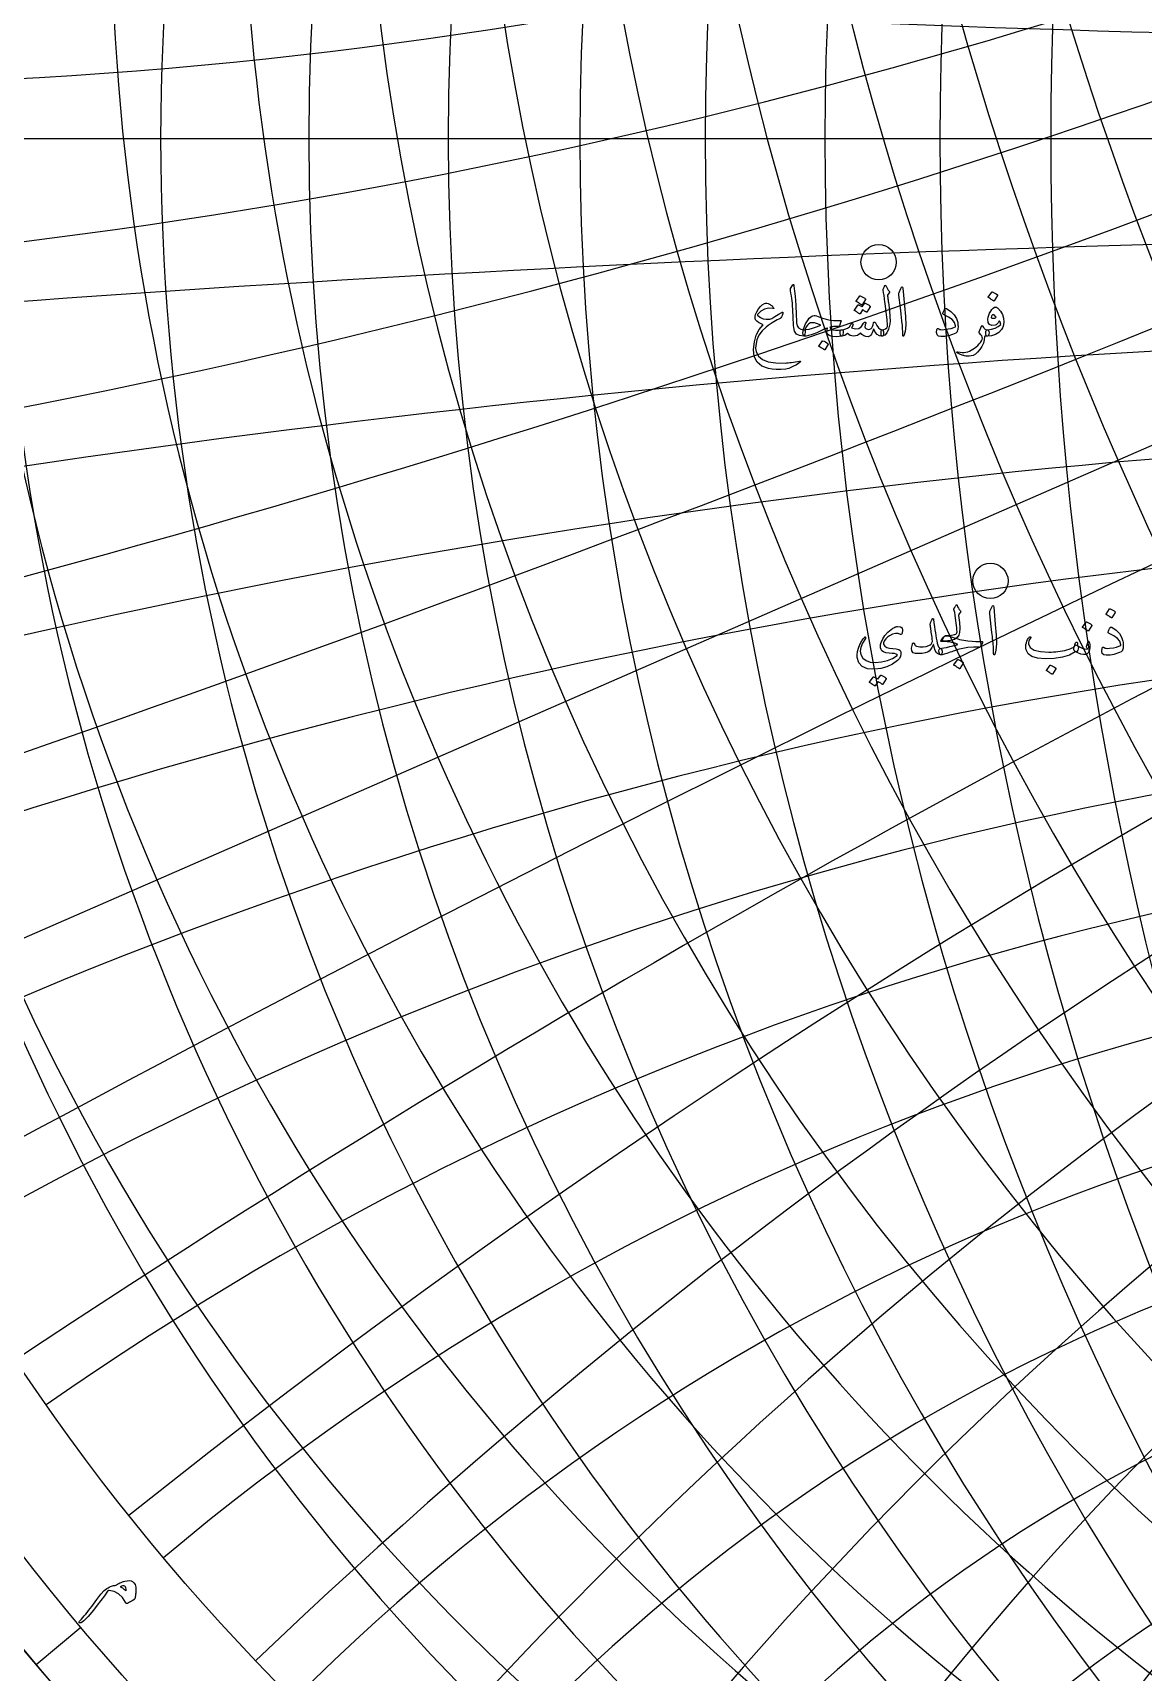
# Model space of a CAD drawing. Header units: millimetres. Extents: x -93 to 93, y -93 to 102.
# Drawn here: x -71 to -27.7, y -59.8 to 4.1 of the extents above; entities that cross this region are included whole.
import ezdxf

# ---------------------------------------------------------------- set-up
doc = ezdxf.new("R2010")
doc.units = ezdxf.units.MM
for name, color, linetype in [('CUT_OUTER', 1, 'Continuous'), ('ENGRAVE', 7, 'Continuous'), ('ENGRAVE_FINE', 8, 'Continuous'), ('TEXT', 5, 'Continuous')]:
    doc.layers.add(name, color=color, linetype=linetype)

msp = doc.modelspace()

# ---------------------------------------------------------------- linework, layer by layer
at = {"layer": 'CUT_OUTER'}
msp.add_arc((0.0002, -0.0002), 92.4998, 179.916824, 0.000097, dxfattribs=at)
at = {"layer": 'ENGRAVE'}
for points in [[(-78.8401, -34.4171), (78.8401, 34.4171)], [(-86.025, 0), (86.025, 0)], [(-86.025, 0), (86.025, 0)], [(-70.8591, -59.4579), (-69.1231, -58.0011)]]:
    msp.add_lwpolyline(points, dxfattribs=at)
for centre, radius in [((0, 0), 92.5), ((0, 0), 90.2338), ((0, 0), 86.025), ((0, 0), 86.025), ((-38.0188, -4.8214), 0.6882), ((-33.663, -17.2371), 0.6882)]:
    msp.add_circle(centre, radius, dxfattribs=at)
for centre, radius, start, end in [((15.1685, 0), 87.3521, 100, 260), ((31.3105, 0), 91.5459, 110, 250), ((49.6666, 0), 99.3331, 120, 240), ((72.1835, 0), 112.2977, 130, 230), ((102.5206, 0), 133.8311, 140, 220), ((0, -495.3982), 487.872, 80, 100), ((0, -251.5203), 236.3517, 70, 110), ((0, -172.05), 148.9997, 60, 120), ((0, -133.8311), 102.5206, 50, 130), ((0, -112.2977), 72.1835, 40, 140), ((0, -99.3331), 49.6666, 30, 150)]:
    msp.add_arc(centre, radius, start, end, dxfattribs=at)
at = {"layer": 'ENGRAVE_FINE'}
msp.add_lwpolyline([(-78.8401, -34.4171), (78.8401, 34.4171)], dxfattribs=at)
for centre, radius, start, end in [((7.5262, 0), 86.3536, 95, 265), ((23.0503, 0), 89.0596, 105, 255), ((40.1141, 0), 94.9181, 115, 245), ((60.2354, 0), 105.0171, 125, 235), ((86.025, 0), 121.6577, 135, 225), ((-6.8976, -3.0111), 86.3536, 298.583333, 108.583334), ((-13.9016, -6.0687), 87.3521, 303.583333, 103.583333), ((-21.1251, -9.222), 89.0596, 308.583333, 98.583333), ((6.8976, 3.0111), 86.3536, 118.583333, 288.583334), ((13.9016, 6.0687), 87.3521, 123.583333, 283.583333), ((21.1251, 9.222), 89.0596, 128.583333, 278.583333), ((28.6955, 12.5268), 91.5459, 133.583333, 273.583333), ((36.7638, 16.049), 94.9181, 138.583333, 268.583333), ((45.5184, 19.8707), 99.3331, 143.583333, 263.583333), ((55.2044, 24.0991), 105.0171, 148.583333, 258.583333), ((66.1547, 28.8794), 112.2977, 153.583333, 253.583333), ((78.8401, 34.4171), 121.6577, 158.583333, 248.583333), ((93.958, 41.0167), 133.8311, 163.583333, 243.583333), ((112.5954, 49.1527), 149.98, 168.583333, 238.583333), ((136.5551, 59.6122), 172.05, 173.583333, 233.583333), ((169.0732, 73.8077), 203.5525, 178.583333, 228.583333), ((-28.6955, -12.5268), 91.5459, 313.583333, 93.583333), ((216.6114, 94.5602), 251.5203, 183.583333, 223.583333), ((294.2353, 128.4463), 332.3751, 188.583333, 218.583333), ((447.1245, 195.189), 495.3982, 193.583333, 213.583333), ((901.1467, 393.3892), 987.0262, 198.5833333, 208.5833333), ((-901.1467, -393.3892), 987.0262, 18.5833333, 28.5833333), ((-447.1245, -195.189), 495.3982, 13.583333, 33.583333), ((-294.2353, -128.4463), 332.3751, 8.583333, 38.583333), ((-216.6114, -94.5602), 251.5203, 3.583333, 43.583333), ((-169.0732, -73.8077), 203.5525, 358.583333, 48.583333), ((-136.5551, -59.6122), 172.05, 353.583333, 53.583333), ((-112.5954, -49.1527), 149.98, 348.583333, 58.583333), ((-93.958, -41.0167), 133.8311, 343.583333, 63.583333), ((-78.8401, -34.4171), 121.6577, 338.583333, 68.583333), ((-66.1547, -28.8794), 112.2977, 333.583333, 73.583333), ((-55.2044, -24.0991), 105.0171, 328.583333, 78.583333), ((-45.5184, -19.8707), 99.3331, 323.583333, 83.583333), ((-36.7638, -16.049), 94.9181, 318.583333, 88.583333), ((-81.4378, 186.5516), 184.4812, 268.583333, 318.583333), ((-100.6288, 230.5131), 236.3517, 273.583333, 313.583333), ((-132.9774, 304.6148), 321.0497, 278.583333, 308.583333), ((-198.2001, 454.0221), 487.872, 283.583333, 303.583333), ((-394.8919, 904.5889), 983.2702, 288.5833333, 298.5833333), ((394.8919, -904.5889), 983.2702, 108.5833333, 118.5833333), ((198.2001, -454.0221), 487.872, 103.583333, 123.583333), ((132.9774, -304.6148), 321.0497, 98.583333, 128.583333), ((0, 987.0262), 983.2702, 265, 275), ((100.6288, -230.5131), 236.3517, 93.583333, 133.583333), ((81.4378, -186.5516), 184.4812, 88.583333, 138.583333), ((0, -987.0262), 983.2702, 85, 95), ((68.8342, -157.6802), 148.9997, 83.583333, 143.583333), ((0, -332.3751), 321.0497, 75, 105), ((60.0044, -137.4536), 122.8564, 78.583333, 148.583333), ((0, -203.5525), 184.4812, 65, 115), ((53.5435, -122.6535), 102.5206, 73.583333, 153.583333), ((48.6731, -111.4968), 86.025, 68.583333, 158.583333), ((0, -149.98), 122.8564, 55, 125), ((0, -121.6577), 86.025, 45, 135), ((0, -105.0171), 60.2354, 35, 145), ((0, -94.9181), 40.1141, 25, 155)]:
    msp.add_arc(centre, radius, start, end, dxfattribs=at)
at = {"layer": 'TEXT'}
for points in [[(-41.3613, -5.7052), (-41.3559, -5.6969), (-41.3509, -5.6913), (-41.3462, -5.6886), (-41.3419, -5.6886), (-41.3353, -5.6922), (-41.3294, -5.7031), (-41.3242, -5.7213), (-41.3197, -5.7468), (-41.2968, -5.9541), (-41.2781, -6.1457), (-41.2635, -6.3218), (-41.2531, -6.4822), (-41.2464, -6.6194), (-41.2403, -6.7424), (-41.2346, -6.8511), (-41.2295, -6.9456), (-41.2251, -7.0259), (-41.2215, -7.092), (-41.2188, -7.1439), (-41.217, -7.1815), (-41.1924, -7.2942), (-41.1379, -7.3771), (-41.0536, -7.4302), (-40.9395, -7.4535), (-40.9078, -7.4618), (-40.8875, -7.4812), (-40.8786, -7.5117), (-40.8812, -7.5534), (-40.8943, -7.6189), (-40.9083, -7.6657), (-40.9234, -7.6938), (-40.9395, -7.7032), (-41.1001, -7.6821), (-41.2184, -7.6186), (-41.2944, -7.5128), (-41.328, -7.3647), (-41.3333, -7.2938), (-41.3381, -7.2228), (-41.3423, -7.1516), (-41.3461, -7.0802), (-41.3494, -7.0087), (-41.3527, -6.937), (-41.3557, -6.8651), (-41.3585, -6.793), (-41.3638, -6.6556), (-41.371, -6.5318), (-41.3804, -6.4218), (-41.3918, -6.3254), (-41.4054, -6.2329), (-41.421, -6.1343), (-41.4387, -6.0296), (-41.4584, -5.9189), (-41.4611, -5.8989), (-41.4605, -5.8807), (-41.4569, -5.8643), (-41.4501, -5.8495)], [(-37.8371, -5.8717), (-37.8183, -5.8264), (-37.8038, -5.7905), (-37.7934, -5.764), (-37.7871, -5.7468), (-37.7823, -5.7359), (-37.776, -5.7281), (-37.7684, -5.7234), (-37.7594, -5.7219), (-37.7491, -5.7236), (-37.7406, -5.7288), (-37.7339, -5.7375), (-37.7288, -5.7496), (-37.7058, -5.8091), (-37.6782, -5.8627), (-37.6461, -5.9104), (-37.6095, -5.9522), (-37.5993, -5.9655), (-37.5963, -5.9806), (-37.6007, -5.9975), (-37.6123, -6.016), (-37.6733, -6.102), (-37.6692, -6.1405), (-37.665, -6.1783), (-37.6609, -6.2155), (-37.6567, -6.2519), (-37.6525, -6.2876), (-37.6484, -6.3226), (-37.6442, -6.357), (-37.64, -6.3906), (-37.6017, -6.7021), (-37.5783, -6.9456), (-37.5698, -7.1212), (-37.5762, -7.2287), (-37.6286, -7.4238), (-37.6969, -7.5679), (-37.7812, -7.6611), (-37.8815, -7.7032), (-37.8842, -7.7032), (-37.887, -7.7032), (-37.8898, -7.7032), (-37.8926, -7.7032), (-37.9091, -7.6876), (-37.9196, -7.6519), (-37.9243, -7.596), (-37.9231, -7.5201), (-37.9205, -7.492), (-37.9127, -7.4715), (-37.8997, -7.4587), (-37.8815, -7.4535), (-37.8111, -7.4394), (-37.7524, -7.4139), (-37.7056, -7.377), (-37.6706, -7.3286), (-37.6729, -7.2705), (-37.6772, -7.2044), (-37.6833, -7.1303), (-37.6914, -7.0483), (-37.7012, -6.9586), (-37.7125, -6.8617), (-37.7255, -6.7575), (-37.7399, -6.6459), (-37.7533, -6.5363), (-37.7656, -6.4378), (-37.7769, -6.3504), (-37.7871, -6.2741), (-37.796, -6.2089), (-37.8031, -6.1548), (-37.8085, -6.1117), (-37.8121, -6.0798), (-37.8398, -5.9217), (-37.8407, -5.9061), (-37.8405, -5.8925), (-37.8393, -5.8811), (-37.8371, -5.8717)], [(-38.7584, -6.1381), (-38.7549, -6.1346), (-38.75, -6.1326), (-38.7438, -6.1319), (-38.7362, -6.1326), (-38.7089, -6.1428), (-38.6824, -6.1541), (-38.6568, -6.1664), (-38.6321, -6.1797), (-38.6081, -6.1943), (-38.5846, -6.2103), (-38.5616, -6.2276), (-38.5391, -6.2463), (-38.5336, -6.2531), (-38.5308, -6.2595), (-38.5308, -6.2656), (-38.5336, -6.2713), (-38.6668, -6.4822), (-38.6717, -6.486), (-38.6779, -6.4864), (-38.6855, -6.4833), (-38.6945, -6.4767), (-38.7024, -6.4711), (-38.7147, -6.4628), (-38.7315, -6.4517), (-38.7528, -6.4378), (-38.779, -6.4212), (-38.8104, -6.4017), (-38.847, -6.3795), (-38.8888, -6.3546), (-38.8943, -6.3504), (-38.8971, -6.3462), (-38.8971, -6.3421), (-38.8943, -6.3379)], [(-37.1489, -5.844), (-37.1223, -5.7926), (-37.101, -5.7746), (-37.0849, -5.7898), (-37.0739, -5.8384), (-37.0101, -6.5183), (-36.9721, -6.9356), (-36.9636, -7.2689), (-36.9846, -7.5183), (-37.0351, -7.6838), (-37.0443, -7.6973), (-37.0524, -7.7046), (-37.0596, -7.7056), (-37.0656, -7.7004), (-37.0705, -7.6923), (-37.0739, -7.6817), (-37.076, -7.6687), (-37.0767, -7.6533), (-37.0767, -7.5331), (-37.0823, -7.4056), (-37.0934, -7.2708), (-37.11, -7.1288), (-37.1137, -7.0917), (-37.1246, -6.9914), (-37.1428, -6.828), (-37.1683, -6.6015), (-37.2293, -6.0993), (-37.2307, -6.0726), (-37.2293, -6.0479), (-37.2252, -6.0254), (-37.2182, -6.0049)], [(-33.6107, -5.9827), (-33.6073, -5.9792), (-33.6024, -5.9772), (-33.5962, -5.9765), (-33.5885, -5.9772), (-33.5346, -5.999), (-33.4838, -6.0257), (-33.4361, -6.0573), (-33.3915, -6.0937), (-33.3872, -6.0993), (-33.3853, -6.1048), (-33.3858, -6.1104), (-33.3887, -6.1159), (-33.5192, -6.3268), (-33.524, -6.3318), (-33.5303, -6.3331), (-33.5379, -6.3305), (-33.5469, -6.324), (-33.5547, -6.3185), (-33.567, -6.3102), (-33.5839, -6.2991), (-33.6052, -6.2852), (-33.6314, -6.2685), (-33.6628, -6.2491), (-33.6994, -6.2269), (-33.7412, -6.2019), (-33.7467, -6.1978), (-33.7495, -6.1936), (-33.7495, -6.1894), (-33.7467, -6.1853)], [(-42.4713, -6.4295), (-42.4278, -6.4177), (-42.3804, -6.4184), (-42.3293, -6.4316), (-42.2743, -6.4572), (-42.2463, -6.474), (-42.2205, -6.4909), (-42.197, -6.508), (-42.1758, -6.5252), (-42.1568, -6.5425), (-42.1401, -6.5596), (-42.1256, -6.5765), (-42.1133, -6.5932), (-42.1052, -6.6095), (-42.1085, -6.6196), (-42.1232, -6.6234), (-42.1494, -6.621), (-42.3154, -6.6099), (-42.4692, -6.6459), (-42.6109, -6.7292), (-42.7405, -6.8596), (-42.7441, -6.8681), (-42.744, -6.877), (-42.74, -6.8861), (-42.7322, -6.8957), (-42.6309, -6.9717), (-42.5213, -7.0219), (-42.4033, -7.0466), (-42.2771, -7.0455), (-42.2544, -7.041), (-42.225, -7.0303), (-42.1891, -7.0133), (-42.1466, -6.99), (-42.0693, -6.9429), (-42.001, -6.9012), (-41.9416, -6.8652), (-41.8913, -6.8346), (-41.8501, -6.8097), (-41.8178, -6.7902), (-41.7946, -6.7764), (-41.7803, -6.768), (-41.7601, -6.7616), (-41.7491, -6.7673), (-41.7476, -6.7852), (-41.7554, -6.8152), (-41.7854, -6.894), (-41.8116, -6.9526), (-41.8339, -6.9911), (-41.8525, -7.0095), (-41.9096, -7.0366), (-41.9701, -7.0681), (-42.0338, -7.1039), (-42.1009, -7.144), (-42.1712, -7.1885), (-42.2448, -7.2374), (-42.3217, -7.2905), (-42.4019, -7.348), (-42.5629, -7.4908), (-42.685, -7.6581), (-42.7682, -7.8501), (-42.8126, -8.0667), (-42.8147, -8.1847), (-42.796, -8.2943), (-42.7565, -8.3956), (-42.6961, -8.4885), (-42.5454, -8.6131), (-42.3236, -8.698), (-42.0306, -8.7435), (-41.6666, -8.7494), (-41.6103, -8.7459), (-41.5497, -8.7411), (-41.4847, -8.7348), (-41.4154, -8.7272), (-41.342, -8.718), (-41.2645, -8.7071), (-41.1831, -8.6944), (-41.0977, -8.68), (-41.083, -8.6785), (-41.072, -8.6793), (-41.0649, -8.6826), (-41.0616, -8.6883), (-41.0753, -8.7164), (-41.1303, -8.7591), (-41.2266, -8.8163), (-41.3641, -8.8881), (-41.4477, -8.9275), (-41.5209, -8.9568), (-41.5837, -8.9761), (-41.636, -8.9853), (-41.831, -8.9998), (-42.0079, -9.0019), (-42.1668, -8.9915), (-42.3076, -8.9686), (-42.5733, -8.8696), (-42.7599, -8.7112), (-42.8675, -8.4936), (-42.8959, -8.2166), (-42.8643, -7.9257), (-42.7918, -7.6692), (-42.6784, -7.447), (-42.524, -7.2592), (-42.6243, -7.2145), (-42.7058, -7.169), (-42.7686, -7.1229), (-42.8126, -7.0761), (-42.8246, -7.0572), (-42.8328, -7.0365), (-42.8371, -7.0141), (-42.8376, -6.99), (-42.8281, -6.9252), (-42.8133, -6.8638), (-42.7934, -6.8058), (-42.7682, -6.7514), (-42.7018, -6.6418), (-42.6302, -6.5516), (-42.5534, -6.4808), (-42.4713, -6.4295)], [(-40.8202, -7.1399), (-40.7697, -7.0653), (-40.721, -7.0053), (-40.674, -6.9599), (-40.6287, -6.929), (-40.584, -6.9092), (-40.5385, -6.8998), (-40.4924, -6.9009), (-40.4456, -6.9123), (-40.2413, -6.9831), (-40.0612, -7.0372), (-39.9055, -7.0747), (-39.774, -7.0955), (-39.5076, -7.0955), (-39.4939, -7.0979), (-39.4861, -7.1052), (-39.4842, -7.1173), (-39.4882, -7.1343), (-39.5465, -7.3064), (-39.5527, -7.3161), (-39.5631, -7.323), (-39.5777, -7.3272), (-39.5964, -7.3286), (-39.6464, -7.3267), (-39.6935, -7.3265), (-39.7379, -7.3281), (-39.7796, -7.3314), (-39.8183, -7.336), (-39.8538, -7.3418), (-39.8862, -7.3485), (-39.9155, -7.3563), (-39.906, -7.3841), (-39.894, -7.4063), (-39.8796, -7.4229), (-39.8628, -7.434), (-39.7884, -7.4571), (-39.6956, -7.468), (-39.5845, -7.4668), (-39.4549, -7.4535), (-39.419, -7.4601), (-39.4001, -7.4937), (-39.3982, -7.5544), (-39.4133, -7.6422), (-39.42, -7.6668), (-39.4292, -7.6852), (-39.4409, -7.6973), (-39.4549, -7.7032), (-39.6661, -7.7256), (-39.8309, -7.7178), (-39.9492, -7.6798), (-40.021, -7.6116), (-40.0319, -7.5797), (-40.0342, -7.5312), (-40.0278, -7.4659), (-40.0127, -7.3841), (-40.0285, -7.3905), (-40.0481, -7.3987), (-40.0715, -7.4085), (-40.0987, -7.4202), (-40.1297, -7.4337), (-40.1646, -7.4493), (-40.2033, -7.467), (-40.2458, -7.4868), (-40.3294, -7.5249), (-40.4053, -7.5589), (-40.4737, -7.5887), (-40.5344, -7.6144), (-40.645, -7.6533), (-40.7494, -7.681), (-40.8476, -7.6977), (-40.9395, -7.7032), (-40.9629, -7.6416), (-40.9721, -7.5763), (-40.9671, -7.5071), (-40.9478, -7.434), (-40.9284, -7.3636), (-40.9007, -7.2911), (-40.8646, -7.2165), (-40.8202, -7.1399)], [(-38.5669, -6.4267), (-38.5634, -6.4232), (-38.5586, -6.4212), (-38.5523, -6.4205), (-38.5447, -6.4212), (-38.5174, -6.4314), (-38.4909, -6.4427), (-38.4654, -6.455), (-38.4406, -6.4683), (-38.4166, -6.4829), (-38.3931, -6.4989), (-38.3701, -6.5162), (-38.3477, -6.5349), (-38.3433, -6.5407), (-38.3414, -6.5467), (-38.342, -6.5531), (-38.3449, -6.5599), (-38.4781, -6.7708), (-38.4817, -6.7736), (-38.4871, -6.7736), (-38.4942, -6.7708), (-38.5031, -6.7653), (-38.5089, -6.7614), (-38.518, -6.7555), (-38.5304, -6.7476), (-38.5461, -6.7375), (-38.5651, -6.7255), (-38.5874, -6.7118), (-38.6129, -6.6964), (-38.6418, -6.6792), (-38.7389, -6.8346), (-38.7438, -6.8385), (-38.75, -6.8388), (-38.7577, -6.8357), (-38.7667, -6.8291), (-38.7745, -6.8235), (-38.7868, -6.8152), (-38.8036, -6.8041), (-38.825, -6.7902), (-38.8512, -6.7736), (-38.8826, -6.7542), (-38.9192, -6.732), (-38.9609, -6.707), (-38.9653, -6.7028), (-38.9672, -6.6987), (-38.9667, -6.6945), (-38.9637, -6.6903), (-38.8277, -6.4905), (-38.8243, -6.4871), (-38.8194, -6.485), (-38.8132, -6.4843), (-38.8055, -6.485), (-38.7862, -6.4922), (-38.767, -6.4999), (-38.7481, -6.5081), (-38.7292, -6.5169), (-38.7108, -6.5264), (-38.6928, -6.5367), (-38.6754, -6.5479), (-38.6585, -6.5599)], [(-35.5116, -6.8097), (-35.5006, -6.7766), (-35.4898, -6.7469), (-35.4791, -6.7204), (-35.4686, -6.6973), (-35.4585, -6.6772), (-35.4488, -6.6602), (-35.4397, -6.646), (-35.4311, -6.6348), (-35.4178, -6.6241), (-35.4027, -6.6196), (-35.3859, -6.6213), (-35.3673, -6.6293), (-35.2031, -6.7394), (-35.0766, -6.8672), (-34.988, -7.0128), (-34.9372, -7.176), (-34.9301, -7.2226), (-34.9254, -7.2682), (-34.9232, -7.3128), (-34.9233, -7.3563), (-34.9261, -7.3985), (-34.9316, -7.4389), (-34.94, -7.4776), (-34.9511, -7.5145), (-34.961, -7.5343), (-34.974, -7.552), (-34.9901, -7.5676), (-35.0093, -7.5811), (-35.0756, -7.6135), (-35.1439, -7.6415), (-35.2144, -7.6649), (-35.2868, -7.6838), (-35.3611, -7.6985), (-35.4367, -7.7095), (-35.5137, -7.7166), (-35.5921, -7.7199), (-35.6851, -7.7043), (-35.7419, -7.6519), (-35.7628, -7.5627), (-35.7475, -7.4368), (-35.7423, -7.4231), (-35.735, -7.4125), (-35.7256, -7.4051), (-35.7142, -7.4007), (-35.7043, -7.402), (-35.6941, -7.4056), (-35.6835, -7.4117), (-35.6726, -7.4202), (-35.6388, -7.4384), (-35.5928, -7.4486), (-35.5347, -7.4509), (-35.4644, -7.4451), (-35.312, -7.4229), (-35.1876, -7.398), (-35.0914, -7.3702), (-35.0232, -7.3397), (-35.0198, -7.3355), (-35.0177, -7.3286), (-35.017, -7.3189), (-35.0177, -7.3064), (-35.0647, -7.1753), (-35.1557, -7.0594), (-35.2908, -6.9588), (-35.47, -6.8735), (-35.4934, -6.8612), (-35.5082, -6.8464), (-35.5142, -6.8293), (-35.5116, -6.8097)], [(-33.4637, -6.5682), (-33.4446, -6.571), (-33.4234, -6.5793), (-33.4002, -6.5932), (-33.3749, -6.6126), (-33.2665, -6.7281), (-33.191, -6.8582), (-33.1485, -7.0029), (-33.139, -7.1621), (-33.1475, -7.245), (-33.1647, -7.3189), (-33.1905, -7.3837), (-33.225, -7.4396), (-33.3369, -7.5549), (-33.4671, -7.6373), (-33.6158, -7.6867), (-33.7828, -7.7032), (-33.7996, -7.6992), (-33.814, -7.6873), (-33.826, -7.6673), (-33.8355, -7.6394), (-33.8391, -7.624), (-33.8414, -7.6082), (-33.8425, -7.592), (-33.8425, -7.5756), (-33.8415, -7.5593), (-33.84, -7.5436), (-33.838, -7.5287), (-33.8355, -7.5145), (-33.8281, -7.4899), (-33.8168, -7.4715), (-33.8017, -7.4594), (-33.7828, -7.4535), (-33.6201, -7.4316), (-33.4789, -7.391), (-33.3593, -7.3317), (-33.2611, -7.2537), (-33.2658, -7.2146), (-33.2715, -7.1836), (-33.2783, -7.1605), (-33.2861, -7.1454), (-33.2954, -7.1324), (-33.3041, -7.1239), (-33.3121, -7.1199), (-33.3194, -7.1205), (-33.3244, -7.1222), (-33.3284, -7.1246), (-33.3313, -7.1277), (-33.3332, -7.1316), (-33.36, -7.1864), (-33.3929, -7.2287), (-33.4321, -7.2585), (-33.4775, -7.2759), (-33.6095, -7.2861), (-33.7002, -7.2502), (-33.7497, -7.1682), (-33.7578, -7.04), (-33.7467, -6.9664), (-33.7245, -6.8901), (-33.6912, -6.811), (-33.6468, -6.7292), (-33.6, -6.6588), (-33.5539, -6.6085), (-33.5084, -6.5783), (-33.4637, -6.5682)], [(-33.5552, -6.8679), (-33.5828, -6.8757), (-33.6045, -6.8964), (-33.6203, -6.9299), (-33.6302, -6.9762), (-33.63, -6.9834), (-33.6295, -6.9886), (-33.6286, -6.9918), (-33.6274, -6.9928), (-33.5995, -6.9996), (-33.5712, -7.0032), (-33.5426, -7.0037), (-33.5136, -7.0011), (-33.4881, -6.9958), (-33.4671, -6.988), (-33.4507, -6.9777), (-33.4387, -6.9651), (-33.4699, -6.9205), (-33.4997, -6.8894), (-33.5282, -6.8719), (-33.5552, -6.8679)], [(-40.268, -7.2703), (-40.402, -7.2185), (-40.5156, -7.1878), (-40.6088, -7.1782), (-40.6814, -7.1898), (-40.7392, -7.2205), (-40.7931, -7.271), (-40.8433, -7.3412), (-40.8896, -7.4313), (-40.8814, -7.4373), (-40.8708, -7.4417), (-40.8578, -7.4443), (-40.8424, -7.4451), (-40.7264, -7.429), (-40.592, -7.3945), (-40.4392, -7.3416), (-40.268, -7.2703)], [(-39.1025, -7.2537), (-39.0938, -7.2386), (-39.0844, -7.2266), (-39.0744, -7.2178), (-39.0636, -7.212), (-39.0529, -7.2098), (-39.0428, -7.2113), (-39.0334, -7.2167), (-39.0248, -7.2259), (-39.0187, -7.2382), (-39.0171, -7.253), (-39.0201, -7.2701), (-39.0275, -7.2897), (-39.033, -7.2996), (-39.0383, -7.3099), (-39.0434, -7.3204), (-39.0484, -7.3314), (-39.0535, -7.3425), (-39.0591, -7.3536), (-39.0653, -7.3647), (-39.0719, -7.3758), (-38.9167, -7.4155), (-38.7868, -7.3987), (-38.6822, -7.3253), (-38.603, -7.1954), (-38.5945, -7.1803), (-38.5856, -7.1683), (-38.5764, -7.1595), (-38.5669, -7.1538), (-38.5561, -7.1513), (-38.5461, -7.1524), (-38.5367, -7.1569), (-38.528, -7.1649), (-38.5216, -7.1756), (-38.519, -7.1884), (-38.5202, -7.2034), (-38.5253, -7.2204), (-38.5395, -7.2615), (-38.5489, -7.296), (-38.5534, -7.3239), (-38.553, -7.3452), (-38.5435, -7.3756), (-38.5232, -7.4), (-38.4921, -7.4186), (-38.4503, -7.4313), (-38.4049, -7.4368), (-38.3657, -7.434), (-38.3328, -7.4229), (-38.306, -7.4035), (-38.2828, -7.3718), (-38.2603, -7.3237), (-38.2384, -7.2594), (-38.2172, -7.1787), (-38.2141, -7.169), (-38.2075, -7.1621), (-38.1975, -7.1579), (-38.1839, -7.1565), (-38.1701, -7.1579), (-38.159, -7.1621), (-38.1506, -7.169), (-38.1451, -7.1787), (-38.091, -7.2927), (-38.0285, -7.3765), (-37.9578, -7.43), (-37.8787, -7.4535), (-37.8622, -7.4604), (-37.8489, -7.4757), (-37.8386, -7.4992), (-37.8315, -7.5312), (-37.8265, -7.5657), (-37.8253, -7.5971), (-37.8279, -7.6253), (-37.8343, -7.6505), (-37.8433, -7.6736), (-37.8537, -7.69), (-37.8655, -7.6999), (-37.8787, -7.7032), (-37.9848, -7.686), (-38.0757, -7.6345), (-38.1513, -7.5487), (-38.2117, -7.4285), (-38.2146, -7.4222), (-38.2179, -7.4202), (-38.2216, -7.4222), (-38.2256, -7.4285), (-38.2512, -7.5074), (-38.2755, -7.5721), (-38.2984, -7.6226), (-38.3199, -7.6588), (-38.3433, -7.6847), (-38.3692, -7.7039), (-38.3975, -7.7166), (-38.4281, -7.7226), (-38.5206, -7.7166), (-38.6009, -7.69), (-38.6691, -7.643), (-38.7251, -7.5756), (-38.7823, -7.6314), (-38.8458, -7.6713), (-38.9155, -7.6952), (-38.9915, -7.7032), (-39.0645, -7.6964), (-39.1281, -7.6762), (-39.1824, -7.6423), (-39.2273, -7.595), (-39.2823, -7.6423), (-39.339, -7.6762), (-39.3975, -7.6964), (-39.4577, -7.7032), (-39.4814, -7.6916), (-39.5, -7.6567), (-39.5133, -7.5986), (-39.5215, -7.5173), (-39.5186, -7.4925), (-39.5069, -7.4736), (-39.4866, -7.4606), (-39.4577, -7.4535), (-39.3325, -7.4337), (-39.2315, -7.3938), (-39.1549, -7.3338), (-39.1025, -7.2537)], [(-34.0964, -7.5312), (-34.0103, -7.3092), (-34.0008, -7.2915), (-33.9916, -7.2828), (-33.9828, -7.2831), (-33.9743, -7.2925), (-33.951, -7.3314), (-33.9285, -7.3647), (-33.9066, -7.3924), (-33.8855, -7.4146), (-33.8622, -7.4316), (-33.8369, -7.4437), (-33.8095, -7.451), (-33.78, -7.4535), (-33.7509, -7.4611), (-33.7301, -7.484), (-33.7176, -7.5221), (-33.7134, -7.5756), (-33.7176, -7.6293), (-33.7301, -7.6685), (-33.7509, -7.6932), (-33.78, -7.7032), (-33.8024, -7.7043), (-33.8251, -7.7046), (-33.8482, -7.7043), (-33.8716, -7.7032), (-33.8756, -7.7043), (-33.8792, -7.7074), (-33.8825, -7.7126), (-33.8855, -7.7199), (-33.9004, -7.8512), (-33.9368, -7.9786), (-33.9947, -8.1023), (-34.0742, -8.2221), (-34.1628, -8.3264), (-34.2483, -8.4032), (-34.3307, -8.4526), (-34.4099, -8.4747), (-34.4845, -8.4804), (-34.5529, -8.4809), (-34.615, -8.4762), (-34.6708, -8.4663), (-34.6981, -8.4587), (-34.7273, -8.4497), (-34.7585, -8.4393), (-34.7915, -8.4275), (-34.8263, -8.414), (-34.8626, -8.3983), (-34.9005, -8.3807), (-34.94, -8.3609), (-34.9499, -8.3564), (-34.9573, -8.3512), (-34.9623, -8.3453), (-34.9649, -8.3387), (-34.9667, -8.3298), (-34.9663, -8.3227), (-34.9639, -8.3174), (-34.9594, -8.3137), (-34.9535, -8.3104), (-34.9469, -8.3089), (-34.9396, -8.309), (-34.9316, -8.3109), (-34.8442, -8.3286), (-34.7624, -8.3373), (-34.6861, -8.337), (-34.6153, -8.3276), (-34.5453, -8.3091), (-34.4769, -8.2842), (-34.41, -8.2529), (-34.3447, -8.2152), (-34.2808, -8.1712), (-34.2181, -8.1212), (-34.1566, -8.0651), (-34.0964, -8.0029), (-34.0511, -7.9462), (-34.0152, -7.8898), (-33.9887, -7.8338), (-33.9715, -7.7781), (-33.9765, -7.7393), (-33.9972, -7.6949), (-34.0334, -7.6449), (-34.0853, -7.5894), (-34.0943, -7.5775), (-34.0991, -7.5638), (-34.0998, -7.5483), (-34.0964, -7.5312)], [(-40.2125, -7.8864), (-40.209, -7.8829), (-40.2041, -7.8808), (-40.1979, -7.8801), (-40.1903, -7.8808), (-40.1363, -7.9027), (-40.0855, -7.9294), (-40.0378, -7.9609), (-39.9932, -7.9974), (-39.9889, -8.0029), (-39.987, -8.0085), (-39.9875, -8.014), (-39.9905, -8.0196), (-40.1209, -8.2305), (-40.1258, -8.2355), (-40.132, -8.2367), (-40.1396, -8.2341), (-40.1486, -8.2277), (-40.1565, -8.2221), (-40.1688, -8.2138), (-40.1856, -8.2027), (-40.2069, -8.1888), (-40.2331, -8.1722), (-40.2645, -8.1528), (-40.3011, -8.1306), (-40.3429, -8.1056), (-40.3484, -8.1014), (-40.3512, -8.0973), (-40.3512, -8.0931), (-40.3484, -8.0889)], [(-34.9631, -19.2254), (-34.9692, -19.1456), (-34.9766, -19.0617), (-34.9852, -18.9736), (-34.995, -18.8813), (-35.0062, -18.7845), (-35.0189, -18.6829), (-35.0332, -18.5764), (-35.0491, -18.4651), (-35.0824, -18.3513), (-35.0827, -18.3364), (-35.081, -18.3221), (-35.0772, -18.3086), (-35.0713, -18.2958), (-35.0677, -18.2892), (-35.0626, -18.2805), (-35.0559, -18.2698), (-35.0477, -18.2569), (-35.0381, -18.2418), (-35.0272, -18.2243), (-35.0152, -18.2044), (-35.0019, -18.182), (-34.9972, -18.1747), (-34.9915, -18.1695), (-34.9847, -18.1664), (-34.9769, -18.1654), (-34.9705, -18.1667), (-34.9651, -18.1709), (-34.9608, -18.1778), (-34.9575, -18.1876), (-34.9384, -18.2422), (-34.9117, -18.2951), (-34.8774, -18.3462), (-34.8354, -18.3957), (-34.8248, -18.4096), (-34.8208, -18.4234), (-34.8234, -18.4373), (-34.8326, -18.4512), (-34.8909, -18.5317), (-34.8956, -18.5415), (-34.8985, -18.5545), (-34.8997, -18.5707), (-34.8992, -18.5899), (-34.8684, -18.8615), (-34.8562, -19.0797), (-34.8628, -19.2445), (-34.8881, -19.3558), (-34.9516, -19.4462), (-35.0616, -19.5147), (-35.218, -19.5614), (-35.4209, -19.5862), (-35.4962, -19.582), (-35.5333, -19.5584), (-35.5323, -19.5154), (-35.4931, -19.453), (-35.4862, -19.4447), (-35.4796, -19.4367), (-35.473, -19.4288), (-35.4667, -19.421), (-35.4606, -19.4135), (-35.4546, -19.4061), (-35.4488, -19.3989), (-35.4431, -19.3919), (-35.4293, -19.3785), (-35.4126, -19.369), (-35.3932, -19.3633), (-35.371, -19.3614), (-35.2714, -19.3583), (-35.1837, -19.3517), (-35.1077, -19.3416), (-35.0435, -19.3281), (-35.0073, -19.3144), (-34.9818, -19.2927), (-34.967, -19.263), (-34.9631, -19.2254)], [(-33.6089, -18.2597), (-33.5823, -18.2084), (-33.561, -18.1903), (-33.5449, -18.2056), (-33.5339, -18.2542), (-33.4701, -18.934), (-33.4321, -19.3513), (-33.4236, -19.6847), (-33.4446, -19.9341), (-33.4951, -20.0995), (-33.5043, -20.1131), (-33.5124, -20.1203), (-33.5195, -20.1214), (-33.5256, -20.1162), (-33.5305, -20.108), (-33.5339, -20.0974), (-33.536, -20.0844), (-33.5367, -20.069), (-33.5367, -19.9488), (-33.5423, -19.8213), (-33.5534, -19.6866), (-33.57, -19.5445), (-33.5736, -19.5074), (-33.5846, -19.4072), (-33.6028, -19.2438), (-33.6283, -19.0173), (-33.6893, -18.515), (-33.6907, -18.4883), (-33.6893, -18.4637), (-33.6852, -18.4411), (-33.6782, -18.4207)], [(-29.0162, -18.3291), (-29.0128, -18.3256), (-29.0079, -18.3235), (-29.0017, -18.3228), (-28.994, -18.3235), (-28.9401, -18.3454), (-28.8893, -18.3721), (-28.8416, -18.4037), (-28.797, -18.4401), (-28.7927, -18.4456), (-28.7908, -18.4512), (-28.7913, -18.4567), (-28.7942, -18.4623), (-28.9247, -18.6732), (-28.9295, -18.6782), (-28.9358, -18.6794), (-28.9434, -18.6768), (-28.9524, -18.6704), (-28.9602, -18.6649), (-28.9725, -18.6565), (-28.9893, -18.6454), (-29.0107, -18.6316), (-29.0369, -18.6149), (-29.0683, -18.5955), (-29.1049, -18.5733), (-29.1467, -18.5483), (-29.1522, -18.5441), (-29.155, -18.54), (-29.155, -18.5358), (-29.1522, -18.5317)], [(-37.172, -19.3198), (-37.2618, -19.2897), (-37.362, -19.2885), (-37.4727, -19.3161), (-37.5938, -19.3725), (-37.6706, -19.4262), (-37.7346, -19.4904), (-37.7857, -19.565), (-37.8241, -19.65), (-37.8279, -19.667), (-37.8282, -19.6847), (-37.8251, -19.7031), (-37.8185, -19.7221), (-37.7745, -19.7814), (-37.7006, -19.8262), (-37.5969, -19.8564), (-37.4633, -19.872), (-37.3315, -19.886), (-37.2358, -19.9115), (-37.1761, -19.9485), (-37.1525, -19.9969), (-37.1499, -20.0981), (-37.1699, -20.1883), (-37.2124, -20.2674), (-37.2774, -20.3354), (-37.484, -20.4764), (-37.7041, -20.5803), (-37.9377, -20.6471), (-38.1848, -20.6767), (-38.4547, -20.658), (-38.6566, -20.5768), (-38.7905, -20.4332), (-38.8564, -20.2272), (-38.8602, -20.1141), (-38.8439, -19.9913), (-38.8075, -19.8588), (-38.7509, -19.7166), (-38.7312, -19.677), (-38.711, -19.6389), (-38.6903, -19.6021), (-38.6691, -19.5667), (-38.6471, -19.5326), (-38.6243, -19.4994), (-38.6006, -19.4673), (-38.5761, -19.4363), (-38.5629, -19.4235), (-38.5511, -19.4183), (-38.5407, -19.4207), (-38.5317, -19.4308), (-38.5267, -19.4432), (-38.5255, -19.4557), (-38.5281, -19.4682), (-38.5345, -19.4807), (-38.6486, -19.6645), (-38.7162, -19.8304), (-38.7374, -19.9781), (-38.7121, -20.1079), (-38.6306, -20.2445), (-38.5109, -20.341), (-38.3531, -20.3971), (-38.1571, -20.4131), (-37.9059, -20.3932), (-37.6798, -20.3416), (-37.4786, -20.2586), (-37.3024, -20.1439), (-37.2918, -20.1342), (-37.2878, -20.1245), (-37.2904, -20.1148), (-37.2996, -20.1051), (-37.3369, -20.087), (-37.4016, -20.0718), (-37.4937, -20.0593), (-37.6132, -20.0496), (-37.7348, -20.0347), (-37.8275, -20.0066), (-37.8915, -19.9653), (-37.9268, -19.9108), (-37.9431, -19.8468), (-37.9476, -19.7797), (-37.9403, -19.7095), (-37.9212, -19.6361), (-37.8593, -19.492), (-37.7734, -19.3593), (-37.6636, -19.2381), (-37.5299, -19.1283), (-37.4944, -19.1023), (-37.4599, -19.0797), (-37.4264, -19.0606), (-37.394, -19.045), (-37.3627, -19.0327), (-37.3329, -19.0235), (-37.3045, -19.0175), (-37.2774, -19.0145), (-37.1716, -19.0244), (-37.1067, -19.0707), (-37.0828, -19.1534), (-37.0998, -19.2726), (-37.1126, -19.3047), (-37.1289, -19.3232), (-37.1487, -19.3283), (-37.172, -19.3198)], [(-35.6069, -19.8692), (-35.5867, -19.8789), (-35.5708, -19.8942), (-35.559, -19.915), (-35.5514, -19.9414), (-35.5463, -19.974), (-35.5451, -20.0052), (-35.5477, -20.035), (-35.5541, -20.0635), (-35.5637, -20.0877), (-35.5756, -20.1051), (-35.59, -20.1155), (-35.6069, -20.119), (-35.6899, -20.0959), (-35.7588, -20.0378), (-35.8134, -19.9446), (-35.8538, -19.8165), (-35.859, -19.7944), (-35.8635, -19.7752), (-35.8674, -19.759), (-35.8705, -19.7457), (-35.8729, -19.7354), (-35.8746, -19.728), (-35.8757, -19.7236), (-35.876, -19.7221), (-35.8802, -19.714), (-35.8844, -19.7117), (-35.8885, -19.7154), (-35.8927, -19.7249), (-35.9399, -19.8314), (-35.9926, -19.915), (-36.0509, -19.9757), (-36.1147, -20.0135), (-36.2073, -20.0426), (-36.3159, -20.0607), (-36.4404, -20.0676), (-36.5809, -20.0635), (-36.6747, -20.0345), (-36.7259, -19.9642), (-36.7344, -19.8527), (-36.7002, -19.6999), (-36.6924, -19.6815), (-36.6829, -19.668), (-36.6716, -19.6593), (-36.6586, -19.6555), (-36.6457, -19.6567), (-36.635, -19.6632), (-36.6263, -19.6748), (-36.6197, -19.6916), (-36.6057, -19.7275), (-36.5885, -19.7547), (-36.5682, -19.7733), (-36.5448, -19.7832), (-36.4135, -19.8033), (-36.2888, -19.8054), (-36.1707, -19.7894), (-36.0592, -19.7554), (-36.0108, -19.7301), (-35.9711, -19.6958), (-35.94, -19.6524), (-35.9177, -19.6), (-35.919, -19.5752), (-35.926, -19.5175), (-35.9385, -19.4268), (-35.9565, -19.3031), (-35.9657, -19.2369), (-35.9738, -19.1772), (-35.981, -19.1239), (-35.987, -19.0769), (-35.9922, -19.0368), (-35.9967, -19.0038), (-36.0006, -18.9778), (-36.0037, -18.959), (-36.0063, -18.9302), (-36.0058, -18.9049), (-36.0021, -18.883), (-35.9954, -18.8647), (-35.9846, -18.8418), (-35.9745, -18.8206), (-35.9652, -18.8009), (-35.9565, -18.7828), (-35.9487, -18.7662), (-35.9419, -18.7512), (-35.9362, -18.7378), (-35.9315, -18.7259), (-35.9267, -18.7164), (-35.9204, -18.7099), (-35.9128, -18.7067), (-35.9038, -18.7065), (-35.8939, -18.7103), (-35.8864, -18.7162), (-35.8814, -18.7242), (-35.8788, -18.7342), (-35.8619, -18.8762), (-35.8445, -19.0107), (-35.8265, -19.1377), (-35.808, -19.2573), (-35.7892, -19.3694), (-35.7702, -19.4741), (-35.7511, -19.5713), (-35.7317, -19.6611), (-35.7083, -19.7448), (-35.6797, -19.8075), (-35.6459, -19.8489), (-35.6069, -19.8692)], [(-29.9348, -18.8397), (-29.9313, -18.8362), (-29.9264, -18.8341), (-29.9202, -18.8334), (-29.9126, -18.8341), (-29.8586, -18.856), (-29.8078, -18.8827), (-29.7601, -18.9143), (-29.7155, -18.9507), (-29.7112, -18.9562), (-29.7093, -18.9618), (-29.7098, -18.9673), (-29.7128, -18.9729), (-29.8432, -19.1838), (-29.848, -19.1888), (-29.8543, -19.19), (-29.8619, -19.1874), (-29.8709, -19.181), (-29.8787, -19.1755), (-29.891, -19.1671), (-29.9079, -19.156), (-29.9292, -19.1422), (-29.9554, -19.1255), (-29.9868, -19.1061), (-30.0234, -19.0839), (-30.0652, -19.0589), (-30.0707, -19.0547), (-30.0735, -19.0506), (-30.0735, -19.0464), (-30.0707, -19.0423)], [(-29.069, -19.2254), (-29.0579, -19.1924), (-29.0471, -19.1626), (-29.0364, -19.1362), (-29.0259, -19.113), (-29.0158, -19.093), (-29.0062, -19.0759), (-28.9971, -19.0618), (-28.9885, -19.0506), (-28.9751, -19.0398), (-28.96, -19.0353), (-28.9432, -19.0371), (-28.9247, -19.045), (-28.7604, -19.1552), (-28.634, -19.283), (-28.5453, -19.4285), (-28.4945, -19.5917), (-28.4874, -19.6384), (-28.4827, -19.684), (-28.4805, -19.7285), (-28.4807, -19.7721), (-28.4834, -19.8142), (-28.489, -19.8546), (-28.4973, -19.8933), (-28.5084, -19.9303), (-28.5183, -19.95), (-28.5313, -19.9677), (-28.5474, -19.9833), (-28.5667, -19.9969), (-28.6329, -20.0293), (-28.7013, -20.0572), (-28.7717, -20.0806), (-28.8442, -20.0995), (-28.9184, -20.1143), (-28.994, -20.1252), (-29.071, -20.1323), (-29.1494, -20.1356), (-29.2424, -20.12), (-29.2993, -20.0676), (-29.3201, -19.9785), (-29.3048, -19.8526), (-29.2996, -19.8389), (-29.2923, -19.8283), (-29.283, -19.8208), (-29.2715, -19.8165), (-29.2616, -19.8177), (-29.2514, -19.8213), (-29.2408, -19.8274), (-29.2299, -19.8359), (-29.1961, -19.8541), (-29.1501, -19.8643), (-29.092, -19.8666), (-29.0218, -19.8609), (-28.8693, -19.8387), (-28.745, -19.8137), (-28.6487, -19.786), (-28.5806, -19.7554), (-28.5771, -19.7513), (-28.575, -19.7443), (-28.5743, -19.7346), (-28.575, -19.7221), (-28.622, -19.591), (-28.7131, -19.4752), (-28.8482, -19.3746), (-29.0273, -19.2892), (-29.0507, -19.2769), (-29.0655, -19.2622), (-29.0716, -19.245), (-29.069, -19.2254)], [(-35.1434, -19.4252), (-35.0768, -19.4505), (-35.0075, -19.4738), (-34.9353, -19.4949), (-34.8604, -19.514), (-34.783, -19.5312), (-34.7036, -19.5466), (-34.6221, -19.5603), (-34.5385, -19.5723), (-34.377, -19.5915), (-34.2339, -19.6021), (-34.1092, -19.604), (-34.0029, -19.5973), (-33.9915, -19.5973), (-33.9821, -19.6), (-33.9748, -19.6056), (-33.9696, -19.6139), (-33.9667, -19.6238), (-33.9661, -19.634), (-33.968, -19.6446), (-33.9724, -19.6555), (-34.0556, -19.8026), (-34.0638, -19.8144), (-34.0744, -19.822), (-34.0874, -19.8255), (-34.1028, -19.8248), (-34.3243, -19.821), (-34.5364, -19.8345), (-34.7391, -19.8654), (-34.9325, -19.9136), (-34.9433, -19.9165), (-34.9617, -19.9223), (-34.9877, -19.931), (-35.0213, -19.9427), (-35.0626, -19.9574), (-35.1115, -19.975), (-35.1681, -19.9956), (-35.2322, -20.0191), (-35.3566, -20.0628), (-35.4605, -20.094), (-35.5439, -20.1127), (-35.6069, -20.119), (-35.6228, -20.1131), (-35.6374, -20.0954), (-35.6506, -20.0659), (-35.6624, -20.0246), (-35.6691, -19.9577), (-35.6617, -19.9094), (-35.64, -19.88), (-35.6041, -19.8692), (-35.5494, -19.8637), (-35.4716, -19.8498), (-35.3705, -19.8276), (-35.2461, -19.7971), (-35.1834, -19.7814), (-35.1285, -19.7676), (-35.0814, -19.7557), (-35.0421, -19.7457), (-35.0108, -19.7377), (-34.9877, -19.7315), (-34.9727, -19.7272), (-34.9658, -19.7249), (-34.9632, -19.7236), (-34.961, -19.7225), (-34.9591, -19.7215), (-34.9575, -19.7207), (-34.9561, -19.7201), (-34.9547, -19.7197), (-34.9533, -19.7194), (-34.952, -19.7194), (-34.9435, -19.7152), (-34.9402, -19.711), (-34.9421, -19.7069), (-34.9492, -19.7027), (-34.9806, -19.688), (-35.0137, -19.6746), (-35.0486, -19.6624), (-35.0852, -19.6514), (-35.1235, -19.6414), (-35.1635, -19.6323), (-35.2053, -19.624), (-35.2489, -19.6167), (-35.2916, -19.6103), (-35.3339, -19.6049), (-35.3756, -19.6005), (-35.4168, -19.5973), (-35.4571, -19.5952), (-35.4962, -19.5945), (-35.5341, -19.5952), (-35.5708, -19.5973), (-35.5803, -19.596), (-35.5867, -19.5924), (-35.59, -19.5863), (-35.5902, -19.5778), (-35.5855, -19.5627), (-35.5798, -19.548), (-35.573, -19.5336), (-35.5652, -19.5196), (-35.5566, -19.5055), (-35.5472, -19.4911), (-35.5371, -19.4764), (-35.5264, -19.4613), (-35.5028, -19.4327), (-35.4792, -19.4106), (-35.4556, -19.3952), (-35.432, -19.3864), (-35.3724, -19.3784), (-35.3044, -19.3822), (-35.2281, -19.3978), (-35.1434, -19.4252)], [(-30.2844, -19.7527), (-30.2817, -19.754), (-30.2792, -19.7554), (-30.2769, -19.7568), (-30.2747, -19.7582), (-30.2725, -19.7598), (-30.2702, -19.7617), (-30.2677, -19.7639), (-30.265, -19.7665), (-30.2426, -19.7929), (-30.2338, -19.8304), (-30.2384, -19.8789), (-30.2567, -19.9386), (-30.2735, -19.9748), (-30.2906, -19.9975), (-30.3082, -20.0067), (-30.326, -20.0024), (-30.335, -19.9981), (-30.3427, -19.9962), (-30.3489, -19.9967), (-30.3538, -19.9996), (-30.5813, -20.1242), (-30.8533, -20.2119), (-31.1696, -20.2629), (-31.5304, -20.2771), (-31.8221, -20.2522), (-32.0424, -20.1856), (-32.1912, -20.0773), (-32.2685, -19.9275), (-32.2805, -19.8567), (-32.2831, -19.786), (-32.2763, -19.7152), (-32.2602, -19.6444), (-32.2382, -19.5818), (-32.2109, -19.5244), (-32.1785, -19.4722), (-32.1409, -19.4252), (-32.1338, -19.4193), (-32.1263, -19.4155), (-32.1185, -19.4138), (-32.1104, -19.4141), (-32.1027, -19.4174), (-32.0965, -19.4217), (-32.0916, -19.4271), (-32.0882, -19.4335), (-32.0866, -19.4398), (-32.0875, -19.4474), (-32.0908, -19.4564), (-32.0965, -19.4668), (-32.1367, -19.5258), (-32.1631, -19.5834), (-32.1756, -19.6396), (-32.1742, -19.6944), (-32.1083, -19.8317), (-31.955, -19.9303), (-31.7142, -19.9899), (-31.3861, -20.0107), (-31.296, -20.0093), (-31.2061, -20.0052), (-31.1163, -19.9982), (-31.0267, -19.9885), (-30.9378, -19.976), (-30.8502, -19.9608), (-30.7637, -19.9427), (-30.6785, -19.9219), (-30.5957, -19.8983), (-30.5279, -19.8748), (-30.475, -19.8512), (-30.437, -19.8276), (-30.4224, -19.8151), (-30.4089, -19.7998), (-30.3967, -19.7818), (-30.3857, -19.761), (-30.3754, -19.7377), (-30.3652, -19.7124), (-30.3553, -19.685), (-30.3455, -19.6555), (-30.3416, -19.6465), (-30.3357, -19.6389), (-30.3278, -19.6326), (-30.3177, -19.6278), (-30.307, -19.6252), (-30.2969, -19.6257), (-30.2875, -19.6293), (-30.2789, -19.6361), (-30.2719, -19.6455), (-30.2678, -19.6569), (-30.2664, -19.6704), (-30.2678, -19.6861)], [(-30.3677, -19.9747), (-30.3978, -19.946), (-30.4134, -19.9101), (-30.4145, -19.8669), (-30.401, -19.8165), (-30.3716, -19.7712), (-30.3448, -19.7436), (-30.3203, -19.7337), (-30.2983, -19.7416), (-30.1942, -19.8104), (-30.0902, -19.8588), (-29.9861, -19.8867), (-29.882, -19.8942), (-29.8784, -19.8935), (-29.8758, -19.8914), (-29.8742, -19.8879), (-29.8737, -19.8831), (-29.8763, -19.8739), (-29.8841, -19.8602), (-29.8971, -19.842), (-29.9153, -19.8193), (-29.9188, -19.8123), (-29.9209, -19.8054), (-29.9216, -19.7984), (-29.9209, -19.7915), (-29.8543, -19.6), (-29.8512, -19.5927), (-29.8473, -19.5875), (-29.8428, -19.5844), (-29.8376, -19.5834), (-29.8324, -19.5842), (-29.8279, -19.5868), (-29.8241, -19.5912), (-29.821, -19.5973), (-29.8002, -19.6595), (-29.7877, -19.7214), (-29.7835, -19.783), (-29.7877, -19.8442), (-29.8012, -19.9204), (-29.8196, -19.9823), (-29.8428, -20.03), (-29.8709, -20.0635), (-29.8923, -20.0818), (-29.9119, -20.0954), (-29.9297, -20.104), (-29.9459, -20.1079), (-30.0388, -20.1099), (-30.1401, -20.0884), (-30.2497, -20.0433), (-30.3677, -19.9747)], [(-34.9464, -20.3077), (-34.9429, -20.3042), (-34.9381, -20.3021), (-34.9318, -20.3014), (-34.9242, -20.3021), (-34.8703, -20.324), (-34.8194, -20.3507), (-34.7718, -20.3822), (-34.7272, -20.4187), (-34.7228, -20.4242), (-34.7209, -20.4298), (-34.7215, -20.4353), (-34.7244, -20.4409), (-34.8548, -20.6518), (-34.8597, -20.6568), (-34.8659, -20.658), (-34.8736, -20.6554), (-34.8826, -20.649), (-34.8904, -20.6434), (-34.9027, -20.6351), (-34.9195, -20.624), (-34.9409, -20.6101), (-34.967, -20.5935), (-34.9984, -20.5741), (-35.035, -20.5519), (-35.0768, -20.5269), (-35.0824, -20.5227), (-35.0852, -20.5186), (-35.0852, -20.5144), (-35.0824, -20.5102)], [(-37.949, -20.9209), (-37.9455, -20.9175), (-37.9406, -20.9154), (-37.9344, -20.9147), (-37.9268, -20.9154), (-37.8994, -20.9256), (-37.873, -20.9369), (-37.8474, -20.9492), (-37.8227, -20.9626), (-37.7987, -20.9771), (-37.7752, -20.9931), (-37.7522, -21.0104), (-37.7297, -21.0292), (-37.7254, -21.0349), (-37.7235, -21.0409), (-37.724, -21.0474), (-37.727, -21.0541), (-37.8602, -21.265), (-37.8638, -21.2678), (-37.8692, -21.2678), (-37.8763, -21.265), (-37.8851, -21.2595), (-37.8912, -21.2544), (-37.9011, -21.2473), (-37.9148, -21.2384), (-37.9323, -21.2276), (-37.9538, -21.2146), (-37.9795, -21.1995), (-38.0093, -21.182), (-38.0433, -21.1624), (-38.1488, -21.3261), (-38.1536, -21.3311), (-38.1599, -21.3323), (-38.1675, -21.3297), (-38.1765, -21.3233), (-38.1843, -21.3178), (-38.1966, -21.3094), (-38.2134, -21.2983), (-38.2348, -21.2845), (-38.261, -21.2678), (-38.2924, -21.2484), (-38.329, -21.2262), (-38.3708, -21.2012), (-38.3751, -21.197), (-38.377, -21.1929), (-38.3765, -21.1887), (-38.3735, -21.1846), (-38.2376, -20.982), (-38.2341, -20.9785), (-38.2292, -20.9764), (-38.223, -20.9757), (-38.2154, -20.9764), (-38.1921, -20.984), (-38.1696, -20.9927), (-38.1477, -21.0027), (-38.1266, -21.0139), (-38.1061, -21.0261), (-38.0863, -21.0392), (-38.0672, -21.0532), (-38.0489, -21.068)], [(-31.3361, -20.5241), (-31.3327, -20.5206), (-31.3278, -20.5186), (-31.3216, -20.5179), (-31.3139, -20.5186), (-31.26, -20.5404), (-31.2092, -20.5671), (-31.1615, -20.5987), (-31.1169, -20.6351), (-31.1126, -20.6407), (-31.1107, -20.6462), (-31.1112, -20.6518), (-31.1141, -20.6573), (-31.2446, -20.8682), (-31.2494, -20.8732), (-31.2557, -20.8744), (-31.2633, -20.8718), (-31.2723, -20.8654), (-31.2801, -20.8599), (-31.2924, -20.8516), (-31.3092, -20.8405), (-31.3306, -20.8266), (-31.3568, -20.8099), (-31.3882, -20.7905), (-31.4248, -20.7683), (-31.4666, -20.7433), (-31.4721, -20.7392), (-31.4749, -20.735), (-31.4749, -20.7308), (-31.4721, -20.7267)], [(-67.7766, -56.3713), (-67.7327, -56.3459), (-67.688, -56.3216), (-67.6427, -56.2985), (-67.5966, -56.2766), (-67.5498, -56.2564), (-67.5025, -56.2384), (-67.4545, -56.2227), (-67.4059, -56.2093), (-67.3125, -56.1914), (-67.2322, -56.1864), (-67.1651, -56.1943), (-67.1111, -56.2152), (-67.0512, -56.2656), (-67.0087, -56.3409), (-66.9835, -56.441), (-66.9756, -56.5661), (-66.976, -56.6027), (-66.9774, -56.6392), (-66.98, -56.6756), (-66.9836, -56.7119), (-66.9882, -56.7483), (-66.9936, -56.7849), (-66.9999, -56.8218), (-67.0069, -56.8588), (-67.0121, -56.8791), (-67.0195, -56.8961), (-67.0291, -56.9099), (-67.0409, -56.9205), (-67.0965, -56.9538), (-67.1463, -56.9833), (-67.1905, -57.0089), (-67.2289, -57.0307), (-67.261, -57.0484), (-67.2862, -57.0618), (-67.3045, -57.0709), (-67.316, -57.0757), (-67.333, -57.078), (-67.3476, -57.0747), (-67.3598, -57.0657), (-67.3697, -57.0511), (-67.5007, -56.8431), (-67.6521, -56.694), (-67.8242, -56.6035), (-68.0175, -56.5716), (-68.0362, -56.5736), (-68.0521, -56.5789), (-68.0653, -56.5876), (-68.0757, -56.5996), (-68.2024, -56.7774), (-68.3371, -56.959), (-68.4796, -57.1445), (-68.6302, -57.3339), (-68.8392, -57.5809), (-69.0006, -57.7457), (-69.1145, -57.828), (-69.1811, -57.8277), (-69.1893, -57.8118), (-69.1868, -57.7916), (-69.1735, -57.7672), (-69.1495, -57.7385), (-69.0956, -57.6833), (-69.0411, -57.624), (-68.9859, -57.5605), (-68.9301, -57.4929), (-68.8736, -57.4215), (-68.8162, -57.3469), (-68.7579, -57.2691), (-68.6988, -57.188), (-68.5, -56.9165), (-68.3356, -56.7097), (-68.2056, -56.5673), (-68.1105, -56.4891), (-68.0607, -56.4594), (-68.0129, -56.4343), (-67.9673, -56.4137), (-67.9238, -56.3976), (-67.8827, -56.3856), (-67.8445, -56.3772), (-67.8091, -56.3724), (-67.7766, -56.3713)], [(-67.5831, -56.4224), (-67.5553, -56.437), (-67.5272, -56.4533), (-67.4988, -56.4715), (-67.4702, -56.4915), (-67.4415, -56.5132), (-67.4127, -56.5363), (-67.3839, -56.561), (-67.3552, -56.5872), (-67.3584, -56.5191), (-67.3679, -56.466), (-67.3837, -56.428), (-67.4058, -56.4049), (-67.4444, -56.3877), (-67.4869, -56.3849), (-67.5331, -56.3965), (-67.5831, -56.4224)]]:
    msp.add_lwpolyline(points, close=True, dxfattribs=at)

doc.saveas('drawing.dxf')
